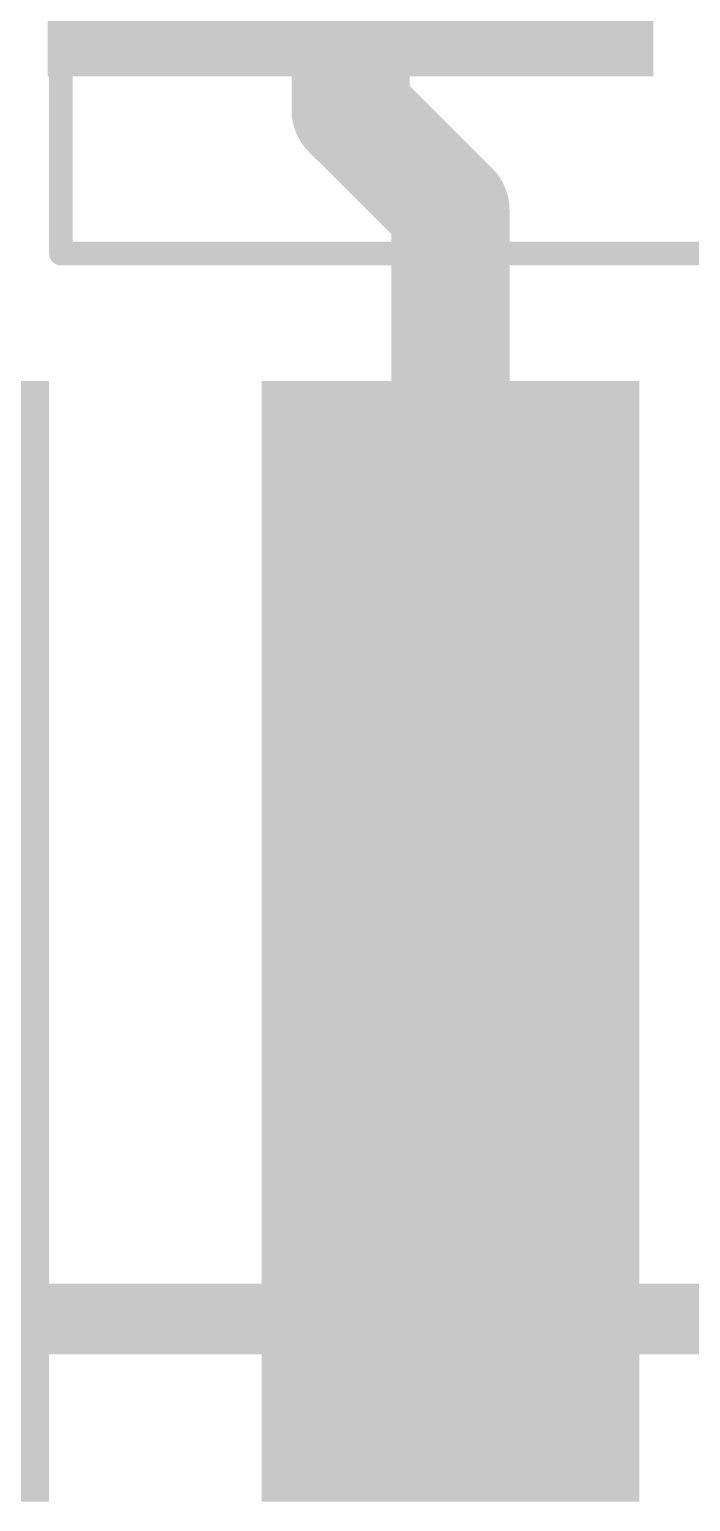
# Model space of a CAD drawing. Extents: x -26 to 81, y -15 to 33.
# Drawn here: x 5.444 to 6.866, y 9.03 to 12.2 of the extents above; entities that cross this region are included whole.
import ezdxf

# ---------------------------------------------------------------- set-up
doc = ezdxf.new("R2010")
doc.units = 0
for name, color, linetype in [('1', 12, 'CONTINUOUS'), ('29', 253, 'CONTINUOUS'), ('31', 253, 'CONTINUOUS'), ('39', 12, 'CONTINUOUS'), ('51', 53, 'CONTINUOUS')]:
    doc.layers.add(name, color=color, linetype=linetype)

# ---------------------------------------------------------------- blocks, each defined once
blk = doc.blocks.new('RECT')
blk.add_solid([(-0.5, -0.5), (0.5, -0.5), (-0.5, 0.5), (0.5, 0.5)])

msp = doc.modelspace()

# ---------------------------------------------------------------- linework, layer by layer
at = {"layer": '1', "const_width": 0.254}
for points in [[(6.135, 12.7), (6.135, 12.026)], [(6.135, 12.026), (6.35, 11.811)], [(6.35, 11.811), (6.35, 10.2362)]]:
    msp.add_lwpolyline(points, dxfattribs=at)
at = {"layer": '1', "const_width": 0.127}
for points in [[(6.1799, 12.0709, 1), (6.0901, 11.9811)], [(6.0715, 12.026, 1), (6.1985, 12.026)], [(6.4135, 11.811, 1), (6.2865, 11.811)], [(6.3051, 11.7661, 1), (6.3949, 11.8559)], [(6.2865, 10.2362, 1), (6.4135, 10.2362)]]:
    msp.add_lwpolyline(points, format="xyb", dxfattribs=at)
at = {"layer": '39', "const_width": 0.0508}
for points in [[(5.512, 11.717), (5.512, 13.683)], [(8.458, 11.717), (5.512, 11.717)]]:
    msp.add_lwpolyline(points, dxfattribs=at)
at = {"layer": '39', "const_width": 0.0254}
for points in [[(5.512, 11.7297, 1), (5.512, 11.7043)], [(5.4993, 11.717, 1), (5.5247, 11.717)]]:
    msp.add_lwpolyline(points, format="xyb", dxfattribs=at)
at = {"layer": '51', "const_width": 0.1524}
msp.add_lwpolyline([(8.077, 9.423), (3.353, 9.423)], dxfattribs=at)

# ---------------------------------------------------------------- block references
at = {"layer": '1', "xscale": 0.6096, "yscale": 2.2098, "rotation": 180}
msp.add_blockref('RECT', (6.35, 10.2362), dxfattribs=at)
at = {"layer": '29', "rotation": 180}
for p, xscale, yscale in [((6.135, 12.7), 1.3032, 1.2032), ((5.08, 10.2362), 0.8128, 2.413), ((6.35, 10.2362), 0.8128, 2.413)]:
    msp.add_blockref('RECT', p, dxfattribs=dict(at, xscale=xscale, yscale=yscale))
at = {"layer": '31', "xscale": 0.6096, "yscale": 2.2098, "rotation": 180}
msp.add_blockref('RECT', (6.35, 10.2362), dxfattribs=at)
at = {"layer": '51', "xscale": 0.3556, "yscale": 1.016, "rotation": 180}
msp.add_blockref('RECT', (6.35, 9.9822), dxfattribs=at)

doc.saveas('drawing.dxf')
